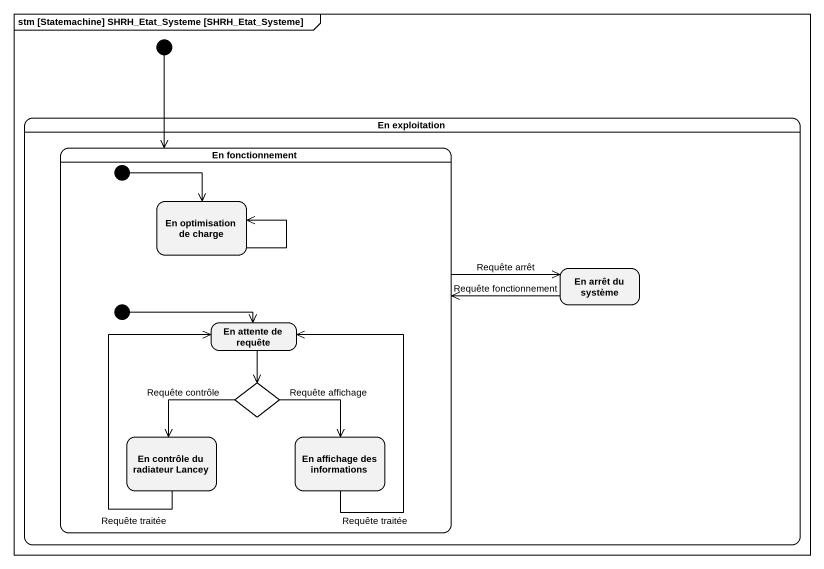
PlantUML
@startuml
mainframe stm [Statemachine] SHRH_Etat_Systeme [SHRH_Etat_Systeme]
hide empty description
state initial1 <<start>>
state "En exploitation" as En_exploitation {
  state "En fonctionnement" as En_fonctionnement {
    state initial2 <<start>>
    state "En optimisation de charge" as En_optimisation_de_charge
    state initial3 <<start>>
    state "En attente de requête" as En_attente_de_requête
    state choice1 <<choice>>
    state "En contrôle du radiateur Lancey" as En_contrôle_du_radiateur
    state "En affichage des informations" as En_affichage_des
  }
  state "En arrêt du système" as En_arrêt_du_système
}
initial1 --> En_fonctionnement
En_fonctionnement -right-> En_arrêt_du_système : Requête arrêt
initial2 --> En_optimisation_de_charge
En_optimisation_de_charge --> En_optimisation_de_charge
En_arrêt_du_système -left-> En_fonctionnement : Requête fonctionnement
initial3 -right-> En_attente_de_requête
En_attente_de_requête --> choice1
choice1 --> En_contrôle_du_radiateur : Requête contrôle
choice1 --> En_affichage_des : Requête affichage
En_contrôle_du_radiateur -up-> En_attente_de_requête : Requête traitée
En_affichage_des -up-> En_attente_de_requête : Requête traitée
@enduml
